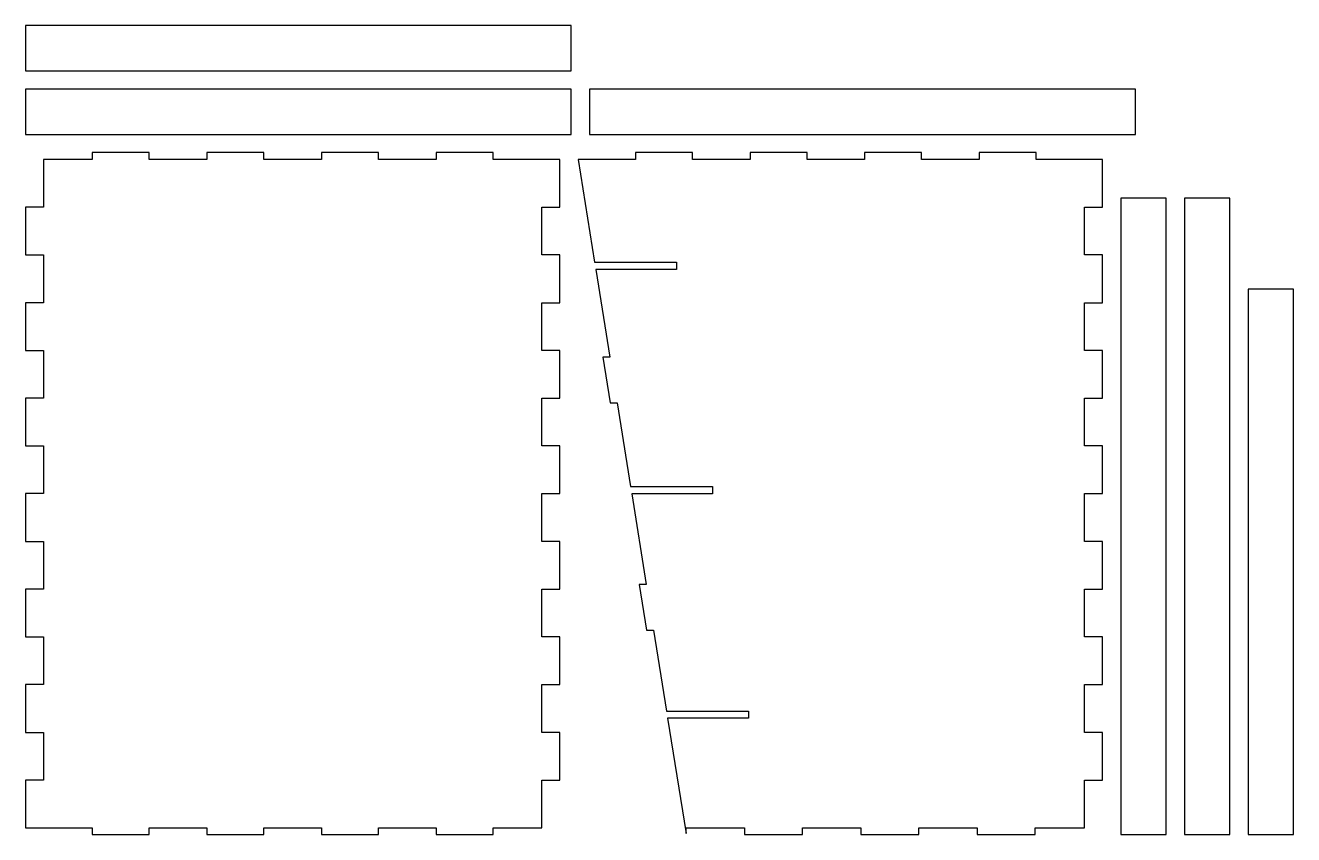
# Model space of a CAD drawing. Header units: millimetres. Extents: x 20 to 578, y 20 to 376.
import ezdxf

# ---------------------------------------------------------------- set-up
doc = ezdxf.new("R2010")
doc.units = ezdxf.units.MM
doc.layers.add('CORTE', color=7, linetype='CONTINUOUS')

msp = doc.modelspace()

# ---------------------------------------------------------------- linework, layer by layer
at = {"layer": 'CORTE'}
for points in [[(260, 356), (260, 376), (20, 376), (20, 356)], [(260, 328), (260, 348), (20, 348), (20, 328)], [(508, 328), (508, 348), (268, 348), (268, 328)], [(247, 23), (247, 44), (255, 44), (255, 65), (247, 65), (247, 86), (255, 86), (255, 107), (247, 107), (247, 128), (255, 128), (255, 149), (247, 149), (247, 170), (255, 170), (255, 191), (247, 191), (247, 212), (255, 212), (255, 233), (247, 233), (247, 254), (255, 254), (255, 275), (247, 275), (247, 296), (255, 296), (255, 317), (225.702778, 317), (225.702778, 320), (200.630556, 320), (200.630556, 317), (175.258333, 317), (175.258333, 320), (150.186111, 320), (150.186111, 317), (124.813889, 317), (124.813889, 320), (99.741667, 320), (99.741667, 317), (74.369444, 317), (74.369444, 320), (49.297222, 320), (49.297222, 317), (28, 317), (28, 296), (20, 296), (20, 275), (28, 275), (28, 254), (20, 254), (20, 233), (28, 233), (28, 212), (20, 212), (20, 191), (28, 191), (28, 170), (20, 170), (20, 149), (28, 149), (28, 128), (20, 128), (20, 107), (28, 107), (28, 86), (20, 86), (20, 65), (28, 65), (28, 44), (20, 44), (20, 23), (49.297222, 23), (49.297222, 20), (74.369444, 20), (74.369444, 23), (99.741667, 23), (99.741667, 20), (124.813889, 20), (124.813889, 23), (150.186111, 23), (150.186111, 20), (175.258333, 20), (175.258333, 23), (200.630556, 23), (200.630556, 20), (225.702778, 20), (225.702778, 23)], [(463.873571, 23), (485.52, 23), (485.52, 44), (493.52, 44), (493.52, 65), (485.52, 65), (485.52, 86), (493.52, 86), (493.52, 107), (485.52, 107), (485.52, 128), (493.52, 128), (493.52, 149), (485.52, 149), (485.52, 170), (493.52, 170), (493.52, 191), (485.52, 191), (485.52, 212), (493.52, 212), (493.52, 233), (485.52, 233), (485.52, 254), (493.52, 254), (493.52, 275), (485.52, 275), (485.52, 296), (493.52, 296), (493.52, 317), (464.276111, 317), (464.276111, 320), (439.257222, 320), (439.257222, 317), (413.938333, 317), (413.938333, 320), (388.919444, 320), (388.919444, 317), (363.600556, 317), (363.600556, 320), (338.581667, 320), (338.581667, 317), (313.262778, 317), (313.262778, 320), (288.243889, 320), (288.243889, 317), (263, 317), (270.22895, 271.819063), (306.22495, 271.819063), (306.22495, 268.669063), (270.73295, 268.669063), (276.92, 230), (273.881843, 230), (277.081843, 210), (280.12, 210), (286.028, 173.075), (322.024, 173.075), (322.024, 169.925), (286.532, 169.925), (292.92, 130), (289.881843, 130), (293.081843, 110), (296.12, 110), (301.82705, 74.330937), (337.82305, 74.330937), (337.82305, 71.180937), (302.33105, 71.180937), (310.445, 20.46875), (310.445, 23), (336.166429, 23), (336.166429, 20), (361.587857, 20), (361.587857, 23), (387.309286, 23), (387.309286, 20), (412.730714, 20), (412.730714, 23), (438.452143, 23), (438.452143, 20), (463.873571, 20)], [(521.52, 300), (501.52, 300), (501.52, 20), (521.52, 20)], [(549.52, 300), (529.52, 300), (529.52, 20), (549.52, 20)], [(577.52, 260), (557.52, 260), (557.52, 20), (577.52, 20)]]:
    msp.add_lwpolyline(points, close=True, dxfattribs=at)

doc.saveas('drawing.dxf')
